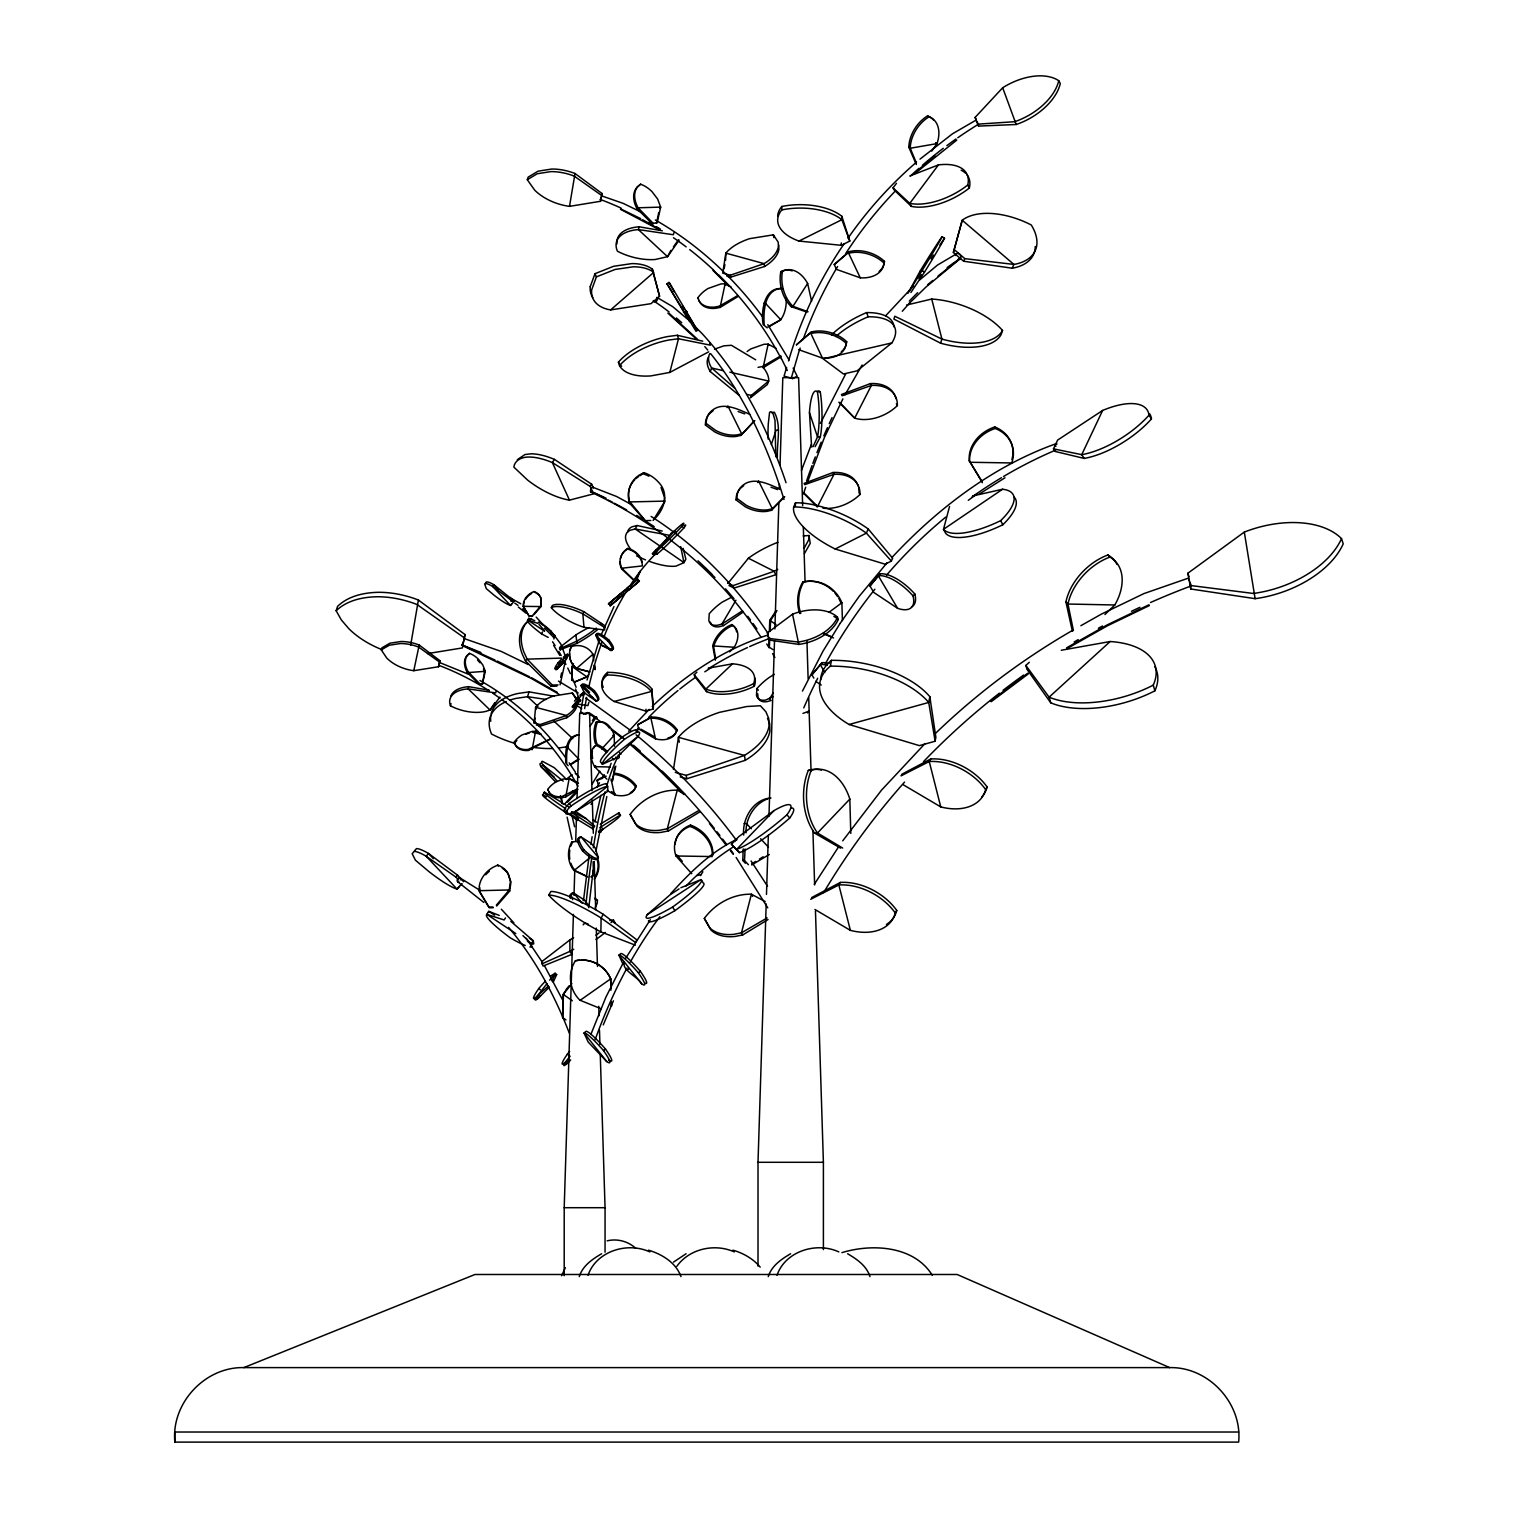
<?xml version="1.0" encoding="UTF-8"?>
<svg xmlns="http://www.w3.org/2000/svg" width="1518" height="1518" viewBox="0 0 1518 1518"><rect width="100%" height="100%" fill="white"/><g stroke="black" fill="none" stroke-linecap="round" stroke-linejoin="round"><path stroke-width="1.5" d="M591.527 876.911L594.031 874.88L594.031 861.769M635.359 945.183L600.881 931.881L601.109 917.992L603.291 914.329L636.915 939.908M597.352 629.856L593.936 632.551A26.641 4.896 -31.6 0 1 577.011 643.328L560.351 649.609M588.718 674.58A15.806 15.73 69.2 0 1 586.802 676.895L574.696 681.98L571.698 679.931L572.058 666.478L573.519 663.821M565.967 1019.925L562.628 1017.553L563.254 994.366L571.906 983.588M565.094 991.273L563.444 994.309L562.628 1017.553M564.203 1275.613L564.203 1207.702L573.406 914.405M573.994 895.487L574.81 869.472M575.701 841.086L576.442 817.443M577.03 798.506L579.705 713.365L589.572 713.365L591.982 790.669M493.217 907.726L489.232 907.821L479.574 891.825L479.707 887.423M758.013 1266.107L758.013 1162.295L766.192 903.912M766.476 894.425L768.355 835.166M768.962 816.21L774.503 640.786M774.882 628.926L778.848 503.293M779.303 489.062L779.436 484.337M780.043 465.362L782.814 377.659L798.601 377.659L802.661 505.665M578.168 734.807C565.208 736.42 565.189 753.497 565.891 763.137L568.187 765.698M745.433 863.268L742.795 860.44L743.213 848.923M743.706 835.109C741.979 818.79 753.345 799.056 770.954 797.994M782.643 288.856C764.199 285.82 760.708 311.892 763.174 324.548L767.197 327.85M769.133 638.034L768.81 646.877L772.947 649.628M769.36 631.412L769.759 620.369L776.153 610.578M771.903 412.403L774.351 412.27C781.656 425.742 776.761 442.269 777.387 456.709L775.774 456.671L775.015 420.372L773.155 413.883L770.821 411.701L769.569 412.346L768.336 423.351A31.176 6.565 -88.1 0 0 768.127 439.044M769.379 646.915L769.778 638.091M770.081 631.45L770.594 620.407L776.969 610.634M803.193 535.911L808.942 535.512L808.714 539.82L804.16 548.264M566.688 763.156C566.347 753.535 566.385 736.458 579.307 734.845M764.142 324.586C763.402 311.987 764.123 290.128 780.916 288.363M748.431 864.729L744.484 860.497L745.129 848.979M746.04 832.889C745.395 818.676 754.275 803.648 767.918 798.791M468.265 674.163L439.67 662.569L439.119 664.068M534.127 723.08L535.607 707.293A33.054 17.4 -10 0 1 553.766 695.965L572.343 692.986L576.555 698.773M534.564 722.321L535.019 718.052M583.5 900.421L589.269 854.634M589.022 905.734L593.159 870.156M583.424 696.193L580.502 712.739L583.728 713.726M600.54 201.287L602.039 193.526L575.018 173.507A40.891 24.914 18.1 0 0 551.812 169.029L538.055 171.173L528.15 177.151L527.296 179.731L534.697 190.167A40.872 24.895 18.1 0 0 569.516 206.353L600.54 201.287L601.109 199.522M410.657 645.283L418.399 600.027A70.492 42.94 18.1 0 0 378.399 592.305C363.827 592.627 348.457 595.929 337.603 606.308L336.142 610.748L341.341 619.932L348.874 628.737A70.492 42.94 18.1 0 0 382.156 649.723M418.399 600.027L464.982 634.543L462.402 647.92L427.526 653.594M464.185 639.704L464.982 634.543M569.516 206.334L575.018 173.507M601.583 196.524L602.039 193.526M673.461 769.474L678.432 737.312A72.883 37.931 -11.3 0 1 719.494 712.34L746.818 706.515L760.404 705.756L765.888 711.752L768.791 718.564L769.019 725.946A72.883 37.931 -11.3 0 1 744.408 755.414L686.174 775.375L675.282 772.377M653.366 707.445L653.101 709.077L645.757 711.05L614.183 701.487A38.975 20.265 9.3 0 1 607.257 674.998L607.674 672.379A38.975 20.265 9.3 0 1 651.753 688.849L653.404 707.255M590.881 844.501L592.134 836.741M595.91 851.294L606.821 796.552M645.757 711.05L646.042 709.248M651.753 688.849L653.101 709.077M724.162 268.724L724.883 264.474M725.604 260.223L725.832 253.126A42.276 21.992 -11.3 0 1 749.664 238.649L773.383 234.835L778.241 242.254L778.373 246.542A42.276 21.992 -11.3 0 1 764.104 263.639M774.351 674.334L769.873 677.028A30.853 13.377 -45.6 0 0 756.875 688.622L756.495 695.472A29.221 12.656 -45.6 0 0 765.679 700.045L773.269 696.591M482.401 684.049L485.305 671.298L482.8 664.96L478.36 659.173A18.501 12.258 46.6 0 0 469.574 653.366L466.88 655.776A19.26 12.77 46.6 0 0 467.373 672.645L479.024 684.144L482.401 684.049L484.47 672.113L483.502 668.945M611.356 780.764L612.399 780.802L614.771 767.102M584.639 708.564L586.612 697.407M830.384 666.136L831.466 660.33A85.938 44.174 10.6 0 1 929.832 696.667L935.866 737.255L935.126 741.239L919.358 745.623L849.112 724.503A85.938 44.174 10.6 0 1 830.384 666.136A85.938 44.174 10.6 0 1 928.731 702.454L935.126 741.239M929.832 696.667L928.731 702.454L849.112 724.503M615.796 766.154L612.399 780.802M414.452 850.934L416.463 848.6A44.42 7.799 40 0 1 428.512 853.458L457.563 875.203L463.654 881.711M485.76 583.291L485.95 582.286A25.825 4.535 40 0 1 493.919 584.753L514.298 601.128L510.465 605.435A25.749 4.516 40 0 1 494.128 595.246L486.329 588.68L484.64 583.918A25.825 4.535 40 0 1 492.591 586.384L512.268 601.052M413.788 670.69L419.196 645.017A31.973 19.772 16.4 0 0 400.942 641.507L389.955 643.196L381.872 647.863L381.265 649.875L386.748 658.034A31.973 19.772 16.4 0 0 413.788 670.69L438.55 666.744L438.968 665.358M438.55 666.744L439.916 660.672L419.196 645.017M560.673 677.313L561.603 672.929M656.478 223.412L658.755 212.52M594.885 821.883L600.881 795.299M560.047 684.846L566.081 657.977L560.825 644.011L551.11 631.241M590.236 286.636L594.999 273.695L613.651 266.276L631.83 263.601A50.758 28.064 -25.2 0 1 652.361 269.179L659.552 296.219L651.013 303.657L610.615 309.919A50.739 28.064 -25.2 0 1 591.659 289.843L596.403 276.883L615.056 269.464L633.234 266.807A50.758 28.064 -25.2 0 1 653.765 272.367L610.615 309.919M533.994 614.6L540.996 606.574L541.243 599.041A14.952 12.372 -23.7 0 0 534.355 592.134M496.652 906.018L509.687 891.085L510.94 882.3L508.34 874.254A25.692 21.252 -23.7 0 0 502.268 868.182M953.38 252.481L962.222 220.243A61.877 34.041 24.5 0 1 1031.234 224.949A61.877 34.041 24.5 0 1 1013.929 264.436L1012.221 268.212L963.626 261.229L960.344 258.439L953.38 252.481L962.222 220.243L1013.929 264.436L964.803 258.629L954.575 249.882M669.817 372.422L678.489 338.761L677.351 335.288L667.977 336.503A52.124 25.825 -19.5 0 0 618.414 362.176L619.534 365.629A50.872 25.218 -19.5 0 0 650.805 375.914L669.817 372.422L708.716 351.834M685.111 794.369L677.237 790.176L667.313 828.771L668.508 830.915L699.76 811.921M949.528 506.481L943.494 529.327L945.714 533.387A61.877 21.556 -28.5 0 0 1002.848 524.735A61.877 21.556 -28.5 0 0 1014.366 497.297M587.011 680.007L599.136 640.52M500.01 697.104L490.067 710.063L485.418 711.506A32.125 17.078 14.8 0 1 450.448 705.813L451.036 703.612M489.232 690.216L468.72 686.686L468.132 688.868A32.789 17.438 14.8 0 0 450.485 705.794M496.082 691.392L495.665 692.91L468.132 688.868L490.067 710.063L494.83 702.625M653.138 520.446L664.903 501.111L629.989 501.927L645.966 521.509L629.609 503.217L628.813 496.917A30.626 25.844 16.3 0 1 639.154 475.153L643.917 472.648A29.354 24.781 16.3 0 1 658.167 481.851C669.533 493.027 664.675 509.46 654.03 519.441M640.368 475.608L643.917 472.648M786.609 367.432L784.066 376.122L791.257 378.229L798.734 352.328A417.962 417.962 0 0 1 800.138 348.058M788.525 360.923C800.707 319.33 819.568 279.654 844.027 243.905M662.322 230.812L639.173 226.789L638.357 229.579A41.935 21.935 16.1 0 0 617.446 251.229A40.986 21.442 16.1 0 0 655.15 259.502L667.541 256.694L679.134 240.11M554.355 696.269L529.023 691.866L527.6 696.686L538.017 706.363M673.916 232.823L673.347 234.74L638.357 229.579L667.541 256.694L670.88 250.394M588.908 702.284L587.921 705.604L576.328 703.878M439.916 660.672L439.518 662.057L418.588 647.048A31.973 19.772 16.4 0 0 400.354 643.537L389.348 645.207L381.265 649.875M438.702 664.827L439.67 662.569M834.236 264.549L849.245 251.646A28.918 19.544 19 0 1 884.463 261.362L883.912 262.975A28.918 19.544 19 0 1 860.27 277.832L836.532 269.407L834.236 264.549L849.245 251.646M771.334 444.508L776.096 430.144L778.43 430.201M940.553 343.182A61.877 30.493 18.8 0 0 1001.14 334.529L1002.525 330.45A61.877 30.493 18.8 0 1 941.938 339.102L894.823 316.256L893.874 319.065L940.553 343.182L941.938 339.102L931.729 299.046L906.55 305.042M811.447 331.949L796.438 344.833L811.447 331.949A28.918 19.544 19 0 1 846.664 341.645L846.114 343.258A28.918 19.544 19 0 1 822.471 358.115L798.734 349.69M801.466 470.428L811.428 444.3M803.42 493.824L805.716 487.202M807.253 482.781L824.388 437.563L842.888 398.873M512.515 600.426C512.61 596.062 508.511 603.025 512.344 600.711M590.863 1034.46L605.815 997.326L623.632 962.033M582.779 695.32L583.918 692.246L584.847 693.043L583.5 695.946M552.135 981.197L555.095 973.247L556.67 974.594L553.235 982.127M607.447 773.193L611.166 763.288M739.057 395.268L710.272 371.549L711.638 368.001A52.485 22.941 21.4 0 1 709.836 353.542M729.892 372.176L768.696 381.056L751.296 395.42L750.347 397.849L767.311 384.585L768.696 381.056A52.485 22.941 21.4 0 0 763.042 367.185M632.873 579.496L621.545 568.833A18.216 16.281 21.8 0 1 627.484 549.061L627.731 548.453A18.216 16.281 21.8 0 1 642.209 562.058M620.217 561.85A18.216 16.281 21.8 0 0 621.773 568.225L642.418 565.91A18.216 16.281 21.8 0 0 627.484 549.061M635.909 579.06L640.311 570.958M600.255 199.807L601.811 195.955L623.082 203.336L641.45 212.254M637.01 578.927L639.704 572.419M603.253 1024.916L613.405 1000.798M691.753 873.723L676.003 855.981A31.404 25.825 22.9 0 1 689.988 826.399L690.538 825.071A31.404 25.825 22.9 0 1 712.815 855.26M696.914 875.544L700.899 874.691M601.451 634.201L613.955 606.574M793.686 506.974L795.546 502.8A61.877 23.871 24 0 1 868.22 528.966L892.641 558.188L891.351 561.072L885.184 564.203L835.204 549.004A61.877 23.871 24 0 1 793.686 506.974A61.877 23.871 24 0 1 866.361 533.141L891.351 561.072M868.22 528.966L866.361 533.141L835.204 549.004M963.626 261.229L964.803 258.629M820.403 423.351L845.716 373.902M813.041 446.709L817.519 436.975A35.882 7.552 88.4 0 0 817.424 391.834L820.232 391.758A35.882 7.552 88.4 0 1 820.327 436.899L815.128 446.653M802.453 691.107L822.927 651.279L840.156 623.348M488.322 912.375L488.815 911.331L499.251 915.411M551.319 607.674L552.343 605.53A31.404 9.981 25.2 0 1 583.861 611.697L605.056 625.833L604.581 629.989L583.975 627.313A31.404 9.981 25.2 0 1 551.319 607.674A31.404 9.981 25.2 0 1 582.855 613.841L604.354 627.313M583.861 611.697L582.855 613.841L583.975 627.313M1053.473 448.854L1057.629 440.087L1102.637 410.448A61.877 26.034 -33.1 0 1 1148.993 415.173L1151.441 418.93A61.877 26.034 -33.1 0 1 1084.175 458.417L1055.162 451.453L1053.473 448.854L1081.727 454.66A61.877 26.034 -33.1 0 0 1148.993 415.173M1102.637 410.448L1081.727 454.66L1084.175 458.417M561.565 1275.746L565.398 1267.682M579.25 1276.619C582.703 1265.765 592.286 1259.219 601.602 1253.754M587.997 1275.31C596.346 1251.022 627.522 1241.572 649.837 1251.914M768.241 1276.619C771.694 1265.765 781.277 1259.219 790.612 1253.754M776.988 1275.31C785.337 1251.022 816.532 1241.572 838.828 1251.914M637.655 724.769L651.545 717.122A22.618 15.597 28.2 0 1 677.199 729.816L676.592 730.974A22.618 15.597 28.2 0 1 655.529 738.868L638.566 728.849L637.655 724.769L651.545 717.122M845.052 394.737L862.091 365.022M740.86 435.4L754.636 420.657L740.86 435.4L736.097 436.463A29.221 20.417 28.1 0 1 714.712 431.89L705.434 425.04L706.25 423.484A30.853 21.556 28.1 0 1 710.5 411.89C721.714 400.562 737.805 409.177 749.721 414.319M727.103 407.621L727.938 406.065L741.676 433.863L736.913 434.926A29.221 20.417 28.1 0 1 715.528 430.334L706.25 423.484M784.73 496.633L771.524 510.314L766.78 511.376A29.221 20.417 28.1 0 1 745.376 506.803L736.116 499.953L736.932 498.397A30.853 21.556 28.1 0 1 741.182 486.804C752.397 475.476 768.469 484.09 780.404 489.232M757.786 482.534L758.602 480.978L772.339 508.777L771.524 510.314M598.016 784.047L597.124 779.967L604.809 776.059M607.029 790.404L614.562 794.863A22.618 15.597 28.2 0 0 635.625 786.988L636.251 785.831A22.618 15.597 28.2 0 0 614.581 773.193M662.209 531.015L637.067 525.513L635.207 528.985L630.406 530.199A52.124 18.652 28.7 0 0 631.45 550.161M671.336 533.008L670.045 535.399L635.207 528.985L683.992 562.628L685.851 559.174L683.157 548.34M625.833 958.029L650.33 919.718M910.895 292.481L924.538 272.045A35.882 1.138 -58.4 0 0 944.519 238.231L942.071 236.732A35.882 1.138 -58.4 0 0 920.06 271.229L907.973 293.297M814.938 909.472L850.384 930.363A49.847 33.7 30 0 0 895.278 913.001L896.759 910.439A49.847 33.7 30 0 0 840.327 882.432L838.847 884.975L810.688 899.301M930.705 758.962L929.244 761.524L901.066 775.85L902.09 774.104L930.705 758.962A49.847 33.7 30 0 1 987.136 786.988A49.847 33.7 30 0 1 981.994 796.684M903.362 784.844L940.762 806.912A49.847 33.7 30 0 0 985.656 789.55L987.136 786.988M735.926 600.255L721.923 624.069L718.033 625.131A29.221 12.656 -45.6 0 1 708.849 620.558L709.248 613.708A30.853 13.377 -45.6 0 1 722.245 602.115L730.993 597.523M773.06 693.043L769.569 698.982L771.068 700.538L767.178 701.601A29.221 12.656 -45.6 0 1 757.994 697.028L757.748 693.897M600.881 931.881A54.136 10.152 30.9 0 1 548.719 895.108L550.901 891.464A54.136 10.152 30.9 0 1 603.291 914.329M636.763 940.173L635.416 942.431L601.109 917.992A54.136 10.152 30.9 0 0 548.719 895.108M592.153 784.066L599.857 771.22M814.312 884.311L838.695 846.664M918.902 278.667L921.312 274.701M700.519 875.601L702.853 871.806M571.963 816.153L577.371 820.479M909.149 291.399L922.09 270.546A35.882 1.138 -58.4 0 0 942.071 236.732M571.375 812.377L594.126 827.101L592.969 828.904L564.013 811.314A38.975 2.429 32.4 0 1 542.856 794.844L544.526 792.206A38.975 2.429 32.4 0 1 569.022 807.14M807.633 283.449L792.984 306.313L791.314 306.712A28.918 19.544 76.9 0 1 780.821 271.703L782.491 271.324A28.918 19.544 76.9 0 1 807.633 283.449L811.618 301.323M592.494 490.807A2.562 1.082 -65.6 0 1 590.54 491.585A2.562 1.082 -65.6 0 1 591.546 488.113A2.562 1.082 -65.6 0 1 593.329 487.942L591.64 484.223L554.431 459.385L552.362 462.592L569.459 500.143L593.595 493.881M591.735 489.821L590.217 486.443L591.64 484.223M566.214 812.737L567.201 811.238M534.716 620.596L528.89 618.319L527.733 620.065A26.413 3.453 34.3 0 0 541.376 633.708L542.533 631.943M553.785 638.926A25.939 3.378 34.3 0 0 553.501 637.143L554.696 635.397L543.691 625.492L538.586 622.114L537.77 623.329L527.733 620.065L544.317 631.052M505.513 917.878L504.128 919.965L486.804 914.348L486.329 915.411A45.616 5.958 34.3 0 0 510.333 937.877A44.515 5.806 34.3 0 0 525.247 945.505M561.641 658.907A15.654 1.803 -50.6 0 0 557.884 663.062L556.613 664.96A14.838 1.708 -50.6 0 0 555.455 668.869L564.07 662.171L556.366 669.666A14.838 1.708 -50.6 0 1 556.575 667.332M545.266 981.292A27.001 3.112 -50.6 0 0 538.795 988.484L536.613 991.747A25.597 2.96 -50.6 0 0 534.602 998.502L548.377 986.017M569.63 1051.5A27.001 3.112 -50.6 0 0 567.409 1054.042L565.227 1057.306A25.597 2.96 -50.6 0 0 563.197 1064.042L569.307 1058.786M594.221 879.207L596.194 876.322A19.639 16.622 86.4 0 0 598.604 861.996L597.712 858.391M842.737 840.82L881.484 790.195L924.993 743.592M847.936 238.269C867.442 210.148 890.611 184.475 916.511 162.122M931.767 151.117L937.023 143.603A28.918 19.544 -55.6 0 0 928.959 116.867L927.555 115.899A28.918 19.544 -55.6 0 0 908.846 147.284L916.322 164.513M589.914 726.287L596.574 716.762M840.346 623.063L859.131 596.403L887.176 562.685M804.426 553.577L810.232 543.349L808.942 535.512M673.404 246.903L678.432 239.92M592.362 720.557L594.961 716.951M618.433 814.16L618.889 812.813L603.86 821.959A33.054 2.334 -32.9 0 0 600.293 824.274M966.852 174.589A49.847 25.616 -27.2 0 1 969.338 188.023A49.847 25.616 -27.2 0 1 911.369 206.391L894.14 189.959L893.058 187.871L896.474 183.298M969.338 188.023L967.763 184.987A49.847 25.616 -27.2 0 0 938.409 164.912L909.794 203.355L911.369 206.391M562.742 662.076L557.239 669.115L556.309 668.337L567.334 654.239L568.244 655.017L566.252 659.381L567.334 654.239L563.311 657.199M565.493 658.546L568.244 655.017L565.702 656.611M579.326 700.083L572.95 707.673M546.954 983.664L536.101 997.573L537.676 998.92L549.459 986.947M549.668 980.192L555.095 973.247L550.692 975.998M540.389 995.447L536.177 999.85A25.597 2.96 -50.6 0 1 535.493 997.952M570.123 1056.167L564.696 1063.112L566.271 1064.46L570.692 1059.981M568.984 1060.987L564.791 1065.389A25.597 2.96 -50.6 0 1 564.089 1063.492M914.823 593.993L913.001 595.834A35.882 15.578 44.9 0 1 897.631 608.339L873.799 592.456L869.966 585.986L880.061 573.823A35.882 15.578 44.9 0 1 914.823 593.993A35.882 15.578 44.9 0 1 911.464 606.934M813.819 678.11L811.902 674.865L821.997 662.702A35.882 15.578 44.9 0 1 829.132 663.537M509.858 598.49L510.769 597.371M511.775 603.803L510.465 605.435L492.591 586.384L493.919 584.753L498.378 589.515M458.759 880.079L455.988 877.138L457.563 875.203M459.309 886.322L457.032 889.112A44.401 7.799 40 0 1 428.873 871.541L415.439 860.213L412.175 853.723L414.186 851.389A44.42 7.799 40 0 1 426.235 856.266L455.988 877.138M880.061 573.823L869.966 585.986M821.997 662.702L811.902 674.865M698.925 810.441L667.313 828.771L659.818 830.232A40.569 27.552 -30.7 0 1 635.625 823.876L630.141 814.369C640.957 799.682 658.774 789.702 677.237 790.176M767.159 917.916L741.486 932.811L733.991 934.291A40.569 27.552 -30.7 0 1 709.798 927.934L704.314 918.409C715.13 903.722 732.947 893.741 751.391 894.216L765.205 901.578M728.014 583.291L748.393 558.226A52.485 20.303 -24.8 0 1 777.956 542.268M565.929 989.755L569.231 985.751M496.329 905.202L509.232 889.965L510.484 881.161L507.885 873.116A25.692 21.252 -23.7 0 0 497.752 865.07L493.103 867.271A26.793 22.163 -23.7 0 0 479.252 886.303L479.574 891.825M885.677 315.744L913.57 285.915M902.299 311.247L909.661 302.917M652.417 553.672L674.58 530.731A31.404 1.765 -45.6 0 1 681.98 526.291L683.783 528.055A31.404 1.765 -45.6 0 1 657.332 553.88L653.651 554.886L652.417 553.672L655.529 552.116A31.404 1.765 -45.6 0 0 681.98 526.291M676.819 1266.316C689.419 1248.631 714.826 1243.128 734.295 1251.914M653.651 554.886L654.865 553.539M628.661 731.278L649.135 709.38M601.716 748.981L614.183 735.319A22.618 14.63 87.9 0 0 597.39 722.245L596.024 722.302A22.618 14.63 87.9 0 0 595.379 743.516M891.825 557.618C937.422 508.701 992.525 466.462 1055.921 443.749M565.227 803.326L576.461 791.144L577.314 791.96L567.466 802.187M462.098 883.647L457.032 889.112L426.235 856.266L428.512 853.458L433.37 858.657M975.087 117.436L1002.677 87.759A49.847 29.905 -29.1 0 1 1058.748 80.72L1060.304 83.509A49.847 29.905 -29.1 0 1 1016.206 124.495L978.541 126.089L975.087 117.436L976.169 119.372M670.747 893.666C689.665 872.926 709.988 852.452 735.509 840.023M611.071 922.583L613.462 920.079L615.264 923.172M598.775 642.095L595.682 634.998L596.669 633.974A18.216 4.042 44.4 0 1 608.946 640.103A18.216 4.042 44.4 0 1 611.716 649.457L610.729 650.482C608.376 647.806 598.206 645.586 599.458 641.412M849.833 799.094L817.5 832.984L814.559 833.097A49.847 33.7 87.9 0 1 808.316 770.404L811.257 770.29A49.847 33.7 87.9 0 1 849.833 799.094L850.782 833.382M638.11 736.401L602.456 764.256L616.061 758.089L638.11 736.401A38.975 5.332 -39.9 0 0 624.372 739.361A38.975 5.332 -39.9 0 0 602.456 764.256L600.483 761.884A38.975 5.332 -39.9 0 1 622.38 736.989A38.975 5.332 -39.9 0 1 637.408 731.676M731.467 844.236L738.849 836.589L773.971 810.65A54.136 9.07 -39.5 0 1 786.95 814.768L789.664 818.069A54.136 9.07 -39.5 0 1 739.418 852.623L731.467 844.236L739.418 852.623M773.971 810.65L736.704 849.321A54.136 9.07 -39.5 0 0 786.95 814.768M637.105 187.264A24.63 16.831 45.2 0 0 637.105 208.82L652 223.544L657.161 222.71L660.672 207.112L657.617 199.01L651.981 191.61A23.643 16.148 45.2 0 0 640.634 184.19L637.086 187.264M637.105 208.82L638.091 207.795A24.63 16.831 45.2 0 1 638.11 186.221L640.634 184.19M659.666 208.156L660.672 207.112L638.091 207.795L652.702 222.842M529.801 620.236L531.528 618.452L527.163 621.944A42.523 29.051 45.2 0 0 523.919 652.152L527.163 659.135L552.324 685.073L558.112 684.903M556.916 686.136L551.129 686.307L525.437 660.918L527.163 659.135L561.508 658.11M551.129 686.307L552.324 685.073M517.315 459.65L525 454.527L530.958 453.825A50.758 21.84 33.4 0 1 554.431 459.385M601.754 645.169L611.716 649.457M607.959 641.108A18.216 4.042 44.4 0 0 595.682 634.998L610.729 650.482A18.216 4.042 44.4 0 0 607.959 641.108L608.946 640.103M597.124 700.045A18.216 4.042 44.4 0 0 594.335 690.69A18.216 4.042 44.4 0 0 582.058 684.561L581.071 685.586L584.164 692.682L596.119 701.069A18.216 4.042 44.4 0 0 593.348 691.696A18.216 4.042 44.4 0 0 581.071 685.586L596.119 701.069M593.348 691.696L594.335 690.69M783.686 497.221L772.339 508.777L767.596 509.839A29.221 20.417 28.1 0 1 746.192 505.247L736.932 498.397M467.373 672.645L485.305 671.298L484.47 672.113M479.024 684.144L482.971 683.479M909.073 303.562L925.904 287.111L960.211 258.667M652.209 706.401C685.13 675.036 724.2 648.983 767.729 635.112L768.867 637.75M935.145 733.706C976.491 693.802 1022.866 659.021 1072.638 630.331M729.551 651.829L734.276 647.256A22.618 14.819 -46 0 0 732.796 625.53L731.809 624.581A22.618 14.819 -46 0 0 712.701 645.89L715.357 660.216M1104.952 614.524L1114.8 604.98A49.847 33.7 -44.6 0 0 1109.981 557.068L1107.912 554.981A49.847 33.7 -44.6 0 0 1065.921 601.944L1072.391 631.298M754.826 677.958A38.975 20.379 -15 0 1 754.275 686.193A38.975 20.379 -15 0 1 706.553 691.639L694.713 676.459L694.238 674.694L696.876 672.189M754.275 686.193L753.592 683.631A38.975 20.379 -15 0 0 732.492 663.84L705.87 689.077L706.553 691.639M579.914 695.206L583.918 692.246L572.039 706.895M606.877 779.151L594.601 766.666A22.618 14.269 47.5 0 1 596.138 745.376L597.181 744.427A22.618 14.269 47.5 0 1 607.561 751.676M595.644 765.717L594.601 766.666L610.293 767.007M1154.743 666.592A85.938 44.174 -16.2 0 1 1154.894 690.804A85.938 44.174 -16.2 0 1 1050.741 702.815L1027.003 669.343L1025.864 665.434L1029.318 662.284M1154.894 690.804L1153.244 685.13A85.938 44.174 -16.2 0 0 1110.17 641.526L1049.09 697.16L1050.741 702.815M629.704 586.233L637.807 579.041L626.801 588.434M589.629 671.791L576.574 668.432A18.216 17.874 -30.7 0 1 571.299 646.364L571.451 646.611A18.216 17.874 -30.7 0 1 592.95 654.258L576.574 668.432L589.743 671.981M582.495 850.82L583.823 849.663A22.618 5.427 48.9 0 1 581.09 836.949L579.781 838.107A22.618 5.427 48.9 0 0 582.495 850.82A22.618 5.427 48.9 0 0 597.048 858.695L598.377 857.537L595.094 847.898L591.678 843.818L581.09 836.949L598.377 857.537A22.618 5.427 48.9 0 1 583.823 849.663M583.197 900.61L584.107 899.813L587.523 903.893L588.832 907.745M648.528 920.515A54.136 6.641 -33.9 0 0 674.941 910.648A54.136 6.641 -33.9 0 0 703.384 883.172L700.993 879.605A54.136 6.641 -33.9 0 1 672.531 907.081A54.136 6.641 -33.9 0 1 647.256 914.652L670.216 894.671L679.077 888.884M645.321 983.247A31.404 3.757 50 0 0 640.33 971.254A31.404 3.757 50 0 0 620.824 953.589L618.908 955.201A31.404 3.757 50 0 1 638.414 972.848A31.404 3.757 50 0 1 641.621 983.797C638.68 977.402 621.849 970.135 624.315 963.133M919.984 159.143L952.374 133.869L975.884 120.207L976.871 121.725M914.348 173.299L934.86 155.823M914.69 173.678L956.738 140.13M628.414 590.35L639.439 580.958L629.363 589.022M620.957 593.804L622.076 595.113L610.521 605.473L608.908 603.557L637.446 579.345L639.078 581.261L609.97 605.948L624.24 593.899L622.627 591.982L608.339 604.031L625.207 590.198M469.574 653.366L467.696 654.96A19.26 12.77 46.6 0 0 468.189 671.829L479.593 683.593M627.503 969.888L628.813 968.788M638.414 972.848L640.33 971.254M603.557 1050.627L605.473 1049.033A31.404 3.757 50 0 0 585.967 1031.367L584.051 1032.98L588.149 1042.012L606.764 1061.575A31.404 3.757 50 0 0 603.557 1050.627A31.404 3.757 50 0 0 584.051 1032.98L606.764 1061.575M919.794 279.843L937.479 265.081L956.549 253.81M927.593 284.777L932.811 280.432M938.029 276.067L959.661 258.952A3.017 2.277 55 0 0 959.699 254.246A3.074 2.315 55 0 0 955.752 255.498M582.286 694.637L583.462 693.65M587.675 876.968L574.089 870.535L589.61 857.955M590.863 876.873L594.031 874.88M713.043 410.752L709.684 413.446A30.853 21.556 28.1 0 0 705.434 425.04M891.863 342.916L857.082 370.847L843.458 373.997L823.117 358.798L891.863 342.916A61.877 26.356 -21.3 0 0 868.201 316.769L866.569 312.594A61.877 26.356 -21.3 0 0 831.522 334.966M743.706 485.665L740.367 488.36A30.853 21.556 28.1 0 0 736.116 499.953M528.34 621.412L525.418 623.727A42.523 29.051 45.2 0 0 522.192 653.954L525.437 660.918M596.308 628.072L592.893 630.767A26.641 4.896 -31.6 0 1 575.967 641.526L559.63 648.831L560.351 650.065M605.359 932.394L600.957 935.885A45.919 8.444 -31.6 0 1 595.967 939.49M569.307 803.458L571.015 806.02A38.975 5.579 -33.7 0 0 575.588 811.485L607.636 786.248L605.929 783.668A38.975 5.579 -33.7 0 0 569.307 803.458A38.975 5.579 -33.7 0 0 566.688 811.409M527.296 179.731L537.201 173.754L550.958 171.61A40.891 24.914 18.1 0 1 574.165 176.088L601.451 195.31M336.142 610.748C346.996 600.388 362.366 597.086 376.938 596.745A70.492 42.94 18.1 0 1 416.938 604.487L463.977 637.598M559.63 648.831L559.611 647.503L575.891 634.922A26.641 4.896 -31.6 0 1 588.927 627.579M569.838 939.946L569.952 951.35L571.755 954.442L543.046 966.055L541.774 961.672L569.838 939.946A45.919 8.444 -31.6 0 1 573.614 937.593M990.59 701.031L1027.762 673.195M991.14 701.733L1028.274 673.916M829.17 612.209L841.902 602.722A35.882 33.643 85.5 0 0 803.762 581.982L802.775 582.058A35.882 33.643 85.5 0 0 799.758 613.538M769.019 640.008L767.444 632.873L792.548 614.202A38.975 23.738 -16.5 0 1 837.462 617.162L838.164 619.534A38.975 23.738 -16.5 0 1 798.81 644.41L769.019 640.008L768.525 638.376L798.089 642.038A38.975 23.738 -16.5 0 0 837.462 617.162M968.294 500.314L977.194 493.767M1187.854 573.235L1244.305 532.078A85.938 51.574 -18.1 0 1 1341.514 538.605L1343.221 543.842A85.938 51.574 -18.1 0 1 1255.12 598.68L1190.833 589.003L1187.854 573.235L1189.03 576.84M723.441 625.625L743.346 611.944L742.302 610.881L721.923 624.069L723.441 625.625L719.532 626.687A29.221 12.656 -45.6 0 1 710.367 622.114M673.48 1262.122L686.079 1253.754M1000.628 520.655A61.877 21.556 -28.5 0 0 1002.544 489.251L943.494 529.327A61.877 21.556 -28.5 0 0 1000.628 520.655L1002.848 524.735M704.807 671.81L712.644 666.687M647.256 914.652L700.993 879.605L680.861 887.726M802.984 713.403L809.037 711.107L807.367 712.929M570.142 764.427L578.016 759.361M979.072 494.185L1004.992 477.753M666.99 283.714L669.021 282.424L670.69 284.948L697.426 330.393L696.022 331.285L666.99 283.714L689.57 321.645M554.298 975.676L556.67 974.594M570.673 764.674L579.155 759.398L566.48 746.439M598.661 831.845L602.665 829.359A33.054 2.334 -32.9 0 0 618.054 818.031L620.558 815.375L618.889 812.813M768.108 326.674L780.783 319.767L782.946 316.086A25.123 16.964 -87.4 0 0 786.115 297.756M751.846 863.761L755.622 861.427M759.398 859.093L763.174 856.778M731.012 286.921L725.13 283.79L720.974 283.923L708.033 288.496A24.857 16.869 -30.7 0 0 697.825 297.832L699.722 302.063A23.567 15.996 -30.7 0 0 715.737 308.287L720.082 307.433L738.203 296.408L737.729 295.555L719.38 306.181L715.035 307.034A23.567 15.996 -30.7 0 1 699.02 300.83M541.129 734.124L535.569 731.259L532.249 731.372L522.04 734.94A19.449 13.472 -28.9 0 0 514.166 742.245L515.703 745.566A18.425 12.77 -28.9 0 0 528.662 750.423C548.207 739.968 565.265 731.904 528.15 749.437A18.425 12.77 -28.9 0 1 515.19 744.579M578.472 783.231L569.174 778.468L562.4 779.227L555.664 782.131A19.449 13.472 -28.9 0 0 547.77 789.436L549.307 792.757A18.425 12.77 -28.9 0 0 562.267 797.614L565.721 796.95L577.865 789.55M704.314 918.409L710.993 930.079A40.569 27.552 -30.7 0 0 735.186 936.435L742.681 934.955L768.07 919.529M580.502 712.606L582.02 712.416M769.133 326.693L780.783 319.767L765.338 303.221L763.933 303.183M751.714 864.975L769.265 854.501M620.255 815.052L605.246 824.198A33.054 2.334 -32.9 0 0 599.895 827.671M575.588 811.485L607.94 791.295L607.636 786.248A38.975 5.579 -33.7 0 0 571.015 806.02M577.485 788.848L561.774 796.627A18.425 12.77 -28.9 0 1 548.814 791.789M1080.873 625.701L1101.442 614.088L1144.003 593.557L1188.29 578.168L1189.467 581.071M1066.661 647.788L1107.115 624.961L1148.974 604.771M1067.116 648.547L1107.533 625.739L1149.335 605.587M591.337 804.16L592.362 803.572L591.185 804.16M714.466 349.159L723.896 345.838L731.41 345.288L755.698 359.823M792.358 378.817L797.197 376.236L793.136 368.096M811.694 897.555L840.327 882.432M781.827 206.486L781.846 209.901A49.847 25.616 -0.4 0 0 798.961 241.058L841.864 219.693L841.845 216.277A49.847 25.616 -0.4 0 0 781.827 206.486A49.847 25.616 -0.4 0 0 777.671 216.239M798.961 241.058L841.295 245.309L849.795 241.077L841.845 216.277M596.688 780.764L606.175 776.134M598.396 831.409L602.665 829.359M541.812 963.93L569.952 951.35A45.919 8.444 -31.6 0 0 573.747 949.281M574.696 681.98L586.916 676.857L572.058 666.478L571.698 679.931M243.848 1367.604L474.963 1274.494L957.156 1274.494L1169.657 1367.604C1208.613 1366.693 1242.521 1403.334 1238.65 1442.1L174.855 1442.1C170.965 1403.353 204.911 1366.693 243.848 1367.604L1169.657 1367.604M909.756 175.993L938.409 164.912M895.962 398.741A35.882 24.8 -28 0 0 870.402 383.599L841.484 394.49L842.148 395.762L871.37 385.439A35.882 24.8 -28 0 1 897.366 405.61A35.882 24.8 -28 0 1 854.672 418.133L838.847 402.232M858.144 486.045A35.882 24.8 -28 0 0 833.021 472.496L804.104 483.388L804.768 484.64L833.989 474.318A35.882 24.8 -28 0 1 859.985 494.507A35.882 24.8 -28 0 1 823.003 508.207M525.854 734.219L529.308 733.004M727.919 583.045L733.023 585.625L774.161 571.261A52.485 20.303 -24.8 0 0 777.728 569.383M534.108 722.929L540.199 724.56L566.404 715.509A33.054 17.4 -10 0 0 576.859 702.132M764.104 263.639L725.832 253.126L722.739 273.126L730.329 275.213L764.104 263.639L764.598 266.485L730.67 277.168L726.875 276.124M920.06 271.229L922.09 270.546L924.538 272.045M728.963 585.493L734.067 588.073L775.679 574.81L774.161 571.261L748.393 558.226M536.366 724.997L540.427 726.097L566.726 717.729A33.054 17.4 -10 0 0 577.201 704.352M680.235 776.969L686.762 778.753L745.262 760.328A72.883 37.931 -11.3 0 0 769.892 730.841L769.664 723.46L767.482 718.356M585.606 714.238L587.656 712.758L583.842 714.086M614.183 701.487L651.317 691.487A38.975 20.265 9.3 0 0 607.257 674.998M637.067 525.513L632.285 526.727A52.124 18.652 28.7 0 0 627.522 532.306M841.902 1252.654C872.224 1243.356 914.064 1245.747 932.318 1275.31M563.254 994.366L572.324 1000.779M972.696 495.969L1002.544 489.251M758.051 367.375L762.397 366.521L780.745 355.895L781.22 356.749L763.099 367.773L768.146 344.131L776.002 348.324M668.508 830.915L661.013 832.376A40.569 27.552 -30.7 0 1 636.82 826.039L630.141 814.369M607.181 1240.851C617.219 1238.384 628.205 1241.288 635.757 1248.327M1061.253 650.254L1110.17 641.526M708.318 668.129L732.492 663.84M529.023 691.866L517.543 693.555A72.409 37.874 16.1 0 0 491.149 713.821M558.89 747.957L568.074 746.609M609.838 920.534L613.462 920.079M977.459 124.172L1014.65 121.706A49.847 29.905 -29.1 0 0 1058.748 80.72M563.387 803.952L561.907 803.42L560.446 795.584M652 223.544L653.195 223.507M540.996 606.574L523.274 606.346L528.966 615.834L532.42 615.739L540.731 605.929L540.977 598.396A14.952 12.372 -23.7 0 0 534.089 591.489A15.503 12.827 -23.7 0 0 523.274 606.346L529.137 616.27L532.609 616.194M612.798 735.357L614.183 735.319L614.467 746.249M532.742 732.34L539.725 734.048M572.267 791.276L576.461 791.144M820.327 436.899L817.519 436.975L809.455 412.573A35.882 7.552 88.4 0 1 817.424 391.834M646.213 520.617L650.824 520.503M509.687 891.085L509.232 889.965L479.119 890.686L488.929 907.043L492.895 906.948M758.013 1162.295L823.401 1162.295L823.401 1249.599M564.203 1207.702L605.056 1207.702L605.056 1252.198M1238.65 1432.024L174.855 1432.024L174.855 1442.1M676.003 855.981L712.265 856.569M1114.8 604.98L1067.97 604.031L1065.921 601.944M734.276 647.256L712.701 645.89M744.105 823.61L746.552 823.686L751.239 828.714M742.795 860.44L744.484 860.497M574.089 870.535A22.618 19.127 -87.1 0 1 571.679 842.092L572.647 842.129A22.618 19.127 -87.1 0 0 570.882 846.076M769.759 620.369L776.002 624.524M1189.657 585.398L1253.413 593.462A85.938 51.574 -18.1 0 0 1341.514 538.605M656.364 551.812C651.601 549.288 657.123 556.802 656.611 552.135M546.176 699.437L527.6 696.686L516.12 698.375A72.409 37.874 16.1 0 0 509.972 700.102M723.042 370.62L711.638 368.001L734.674 388.172M746.78 394.376L751.296 395.42M677.351 335.288L702.72 341.189M601.185 1008.806L579.952 1000.229A31.404 31.271 -72.7 0 1 575.417 960.723L575.645 960.799A31.404 31.271 -72.7 0 1 579.686 960.192M611.052 988.047L610.634 978.882A31.404 31.271 -72.7 0 0 575.417 960.723M580.161 1000.305L610.634 978.882L610.919 990.267M791.314 306.712L806.855 312.063M738.127 411.53L744.731 413.883M771.011 487.221L777.614 489.574M732.947 1250.149C743.308 1253.166 753.27 1258.764 760.195 1267.15M648.471 1250.149C662.038 1254.247 675.984 1262.634 680.994 1276.619M808.069 311.778L792.984 306.313A28.918 19.544 76.9 0 1 782.491 271.324M593.026 487.335L616.688 496.538L631.052 504.356M822.965 633.48L833.515 637.958M823.8 633.423L832.149 637.01M462.079 644.922L495.001 660.064M586.46 876.095L575.056 870.573A22.618 19.127 -87.1 0 1 570.901 863.344M620.634 208.877L640.71 218.63M620.464 209.275L659.875 230.053M528.188 664.523L501.263 651.45L464.584 638.717L461.908 645.359L531.319 678.47L558.833 694.162M497.05 660.994L529.63 676.819M571.831 811.694L586.214 818.695L594.771 826.115M572.229 815.318L564.013 811.314L565.683 808.696A38.975 2.429 32.4 0 1 544.526 792.206M683.442 312.177L685.111 313.012L687.161 311.721L685.472 310.886L697.426 330.393M575.17 782.149L569.174 778.468L565.721 796.95M591.735 491.699L604.145 498.018M608.282 500.124L612.418 502.23M590.768 491.946C659.135 523.843 719.684 573.102 760.727 636.801M589.686 696.06L593.405 698.052M614.486 503.293L626.573 509.877M572.457 815.432L578.472 818.79M512.363 599.06L520.788 603.784M640.9 729.133L654.239 736.628M611.375 791.561L615.169 793.705L614.562 794.863L610.995 778.848M460.333 878.125L479.897 890.326M655.34 219.996C697.578 244.094 734.067 277.794 762.7 317.034M642.645 219.73L660.102 229.673M558.472 681.089L578.168 693.024M531.661 677.806L557.239 692.379M479.954 680.5C513.634 699.4 542.704 726.097 565.398 757.254M814.559 833.097L840.592 848.145M842.68 848.069L817.5 832.984A49.847 33.7 87.9 0 1 811.257 770.29M590.217 486.443L552.362 462.592A50.758 21.84 33.4 0 0 528.89 457.032C522.439 456.918 514.754 459.878 513.843 467.108L527.6 480.067A50.739 21.84 33.4 0 0 569.459 500.143M651.127 516.443C698.166 546.423 737.767 587.39 768.355 633.898M636.668 515.38L642.512 519.137M646.402 521.623L654.201 526.613M584.107 899.813L573.519 892.945L572.21 894.102A22.618 5.427 48.9 0 0 570.389 898.295M847.632 1253.754C856.949 1259.219 866.55 1265.765 869.985 1276.619M551.015 632.949L554.696 635.397A25.939 3.378 34.3 0 1 553.842 637.218M585.853 698.109L630.691 730.5M589.686 713.118L597.238 718.128M576.043 705.016L581.717 708.754M587.371 712.492L600.426 721.486M510.807 921.369L533.292 940.78L533.748 943.835A44.515 5.806 34.3 0 1 531.85 943.911M494.621 915.164L488.815 911.331L486.804 914.348L515.816 933.57M529.44 938.219L533.292 940.78L531.3 943.798L531.736 946.871A44.515 5.806 34.3 0 1 529.839 946.947M527.429 941.236L531.3 943.798L522.951 935.619M815.735 681.335L821.238 685.016M935.6 142.635L937.023 143.603L910.25 148.252L908.846 147.284M611.678 729.114L622.513 737.35M611.242 729.722L622.057 737.938M457.658 881.749L483.844 902.451M518.321 607.029L526.006 613.177M563.197 781.125L542.875 764.863A31.973 4.231 40.5 0 1 542.533 761.353L554.279 767.71L562.95 775.869A31.973 4.231 40.5 0 1 566.48 779.531M554.165 777.216L541.224 766.875A31.973 4.231 40.5 0 1 540.882 763.364M687.35 318.97L672.721 306.674L656.914 297.357A2.562 1.935 -55 0 1 656.459 301.095A2.562 1.935 -55 0 1 653.29 300.602M669.343 313.562L697.616 339.368M667.825 313.069L696.136 338.893M557.884 663.062L558.795 663.859A15.654 1.803 -50.6 0 1 560.73 661.677M538.795 988.484L540.389 989.85M567.409 1054.042L568.984 1055.389M636.099 734.807C673.48 765.85 707.464 801.03 736.306 840.137M631.336 744.465L657.028 766.818L684.447 794.066M630.881 745.034L656.535 767.368L683.916 794.578M893.058 187.871L909.794 203.355A49.847 25.616 -27.2 0 0 967.763 184.987M553.634 720.86L572.722 738.602M621.773 568.225L633.044 579.079M676.383 532.495L674.58 530.731L655.529 552.116L657.332 553.88M656.193 549.44L657.427 550.636M544.412 628.205L553.539 637.162M839.72 402.498L854.672 418.133L871.37 385.439L870.402 383.599M695.206 326.731L701.961 333.467C741.107 375.876 767.729 428.38 786.039 482.724M803.895 492.933L816.304 505.171M704.978 567.751L714.94 577.542M713.422 270.242L729.323 286.048M713.137 270.565L729.019 286.352M803.041 492.705L817.291 507.012L833.989 474.318L833.021 472.496M575.36 697.919L572.343 692.986M756.875 688.622L758.374 690.159M582.058 684.561L589.591 692.303M760.632 838.771L768.469 847.158M536.177 617.105L543.425 624.999M501.357 909.244L513.881 922.849M477.525 659.988L479.954 662.759M676.554 854.672L682.284 861.313M582.153 903.248L573.519 892.945A22.618 5.427 48.9 0 0 572.703 899.605M622.38 736.989L624.372 739.361M619.477 752.7L620.843 754.332M612.418 758.222L613.784 759.854M694.238 674.694L705.87 689.077A38.975 20.379 -15 0 0 753.592 683.631M508.606 927.403C535.114 958.636 554.658 995.201 569.364 1033.284M641.621 983.797L618.908 955.201L623.006 964.234M709.475 823.572L726.192 845.184M730.367 850.592L733.137 854.198M1025.864 665.434L1049.09 697.16A85.938 44.174 -16.2 0 0 1153.244 685.13M526.196 938.219L542.268 962.165M767.804 324.643L789.056 359.937M751.068 860.972L767.539 886.265M672.531 907.081L674.941 910.648M569.155 762.833L575.398 772.131M736.135 857.499L767.747 907.821M977.212 122.256L978.37 124.021M982.393 482.705L969.281 460.77A35.882 30.056 -16.3 0 1 994.802 426.956A35.882 30.056 -16.3 0 1 1011.918 459.48M969.281 460.77L982.089 481.623M553.691 645.454L559.8 655.434M544.62 966.017L562.761 1000.172M682.436 305.839L684.466 309.217M897.631 608.339L878.239 575.664A35.882 15.578 44.9 0 1 913.001 595.834M824.748 672.227L820.175 664.542A35.882 15.578 44.9 0 1 827.291 665.358M601.185 623.386L602.229 625.188M576.992 643.328L575.891 634.922M674.087 291.646L669.021 282.424M1016.206 124.495L1002.677 87.759M768.848 345.383L768.146 344.131L763.99 344.282L751.049 348.836A24.857 16.869 -30.7 0 0 747.141 351.55M725.832 285.042L725.13 283.79L720.082 307.433M697.825 297.832L698.527 299.065M752.605 896.36L751.391 894.216L741.486 932.811L742.681 934.955M896.379 403.788L897.366 405.61M859.985 494.507L858.998 492.667A35.882 24.8 -28 0 0 858.581 487.62M536.063 732.245L535.569 731.259L532.097 749.74M547.77 789.436L548.283 790.404M514.166 742.245L514.659 743.213A19.449 13.472 -28.9 0 1 516.841 740.499M769.019 638.414L769.152 638.585A326.882 326.617 88.9 0 0 749.645 646.573M781.618 358.931L787.311 370.468M860.27 277.832L848.676 253.259A28.918 19.544 19 0 1 883.912 262.975M822.471 358.115L810.897 333.543A28.918 19.544 19 0 1 846.114 343.258M661.051 487.544L664.467 497.354L664.523 502.401M659.552 296.219L652.361 269.179M594.999 273.695L596.403 276.883M733.023 585.625L734.067 588.073M916.398 163.052L910.25 148.252A28.918 19.544 -55.6 0 1 928.959 116.867M1189.865 582.077L1190.985 584.828M497.752 865.07L498.208 866.19M596.669 633.974L598.756 639.552M849.795 241.077L841.864 219.693A49.847 25.616 -0.4 0 0 781.846 209.901M575.607 689.058L579.971 701.354M977.782 123.945L978.541 126.089M811.618 447.032L809.455 412.573M709.646 342.783L710.424 345.174L678.489 338.761L669.115 339.975A52.124 25.825 -19.5 0 0 619.553 365.629M1255.12 598.68L1244.305 532.078M798.81 644.41L792.548 614.202M767.444 632.873L767.918 634.505M994.802 426.956L995.239 428.456A35.882 30.056 -16.3 0 1 1011.728 462.952L969.717 462.269A35.882 30.056 -16.3 0 1 995.239 428.456M940.762 806.912L929.244 761.524A49.847 33.7 30 0 1 985.656 789.55M850.384 930.363L838.847 884.975A49.847 33.7 30 0 1 895.278 913.001M596.916 858.429L597.807 862.034A19.62 16.603 86.4 0 1 595.398 876.36M572.058 816.077L574.601 826.779M567.125 817.158L572.058 839.359M629.609 503.217L628.433 498.208A30.626 25.844 16.3 0 1 634.752 479.764M655.529 738.868L650.937 718.261A22.618 15.597 28.2 0 1 676.592 730.974M680.671 546.632L683.992 562.628L675.965 566.138A50.872 18.197 28.7 0 1 649.951 561.584M1073.416 630.577L1067.97 604.031A49.847 33.7 -44.6 0 1 1109.981 557.068M773.383 234.835L773.876 237.681M730.329 275.213L730.67 277.168M745.262 760.328L744.408 755.414L678.432 737.312L679.286 742.207M686.174 775.375L686.762 778.753M715.699 658.869L713.688 646.839A22.618 14.819 -46 0 1 732.796 625.53M561.337 797.083L562.115 801.694M566.726 717.729L566.404 715.509L535.607 707.293L535.949 709.513M540.199 724.56L540.427 726.097M1190.245 584.942L1190.833 589.003M592.798 654.011L593.747 660.653M594.392 665.074L595.132 669.666L594.506 665.264M596.517 900.269L594.658 898.295L597.466 900.041L597.257 902.944A19.449 4.801 -49.4 0 1 595.151 907.536M803.326 526.993L805.052 581.527M806.931 640.786L808.126 678.717M808.714 697.673L811.048 771.163M812.908 830.422L814.635 884.956M815.47 911.028L823.401 1162.295M778.753 245.1L778.867 249.388A42.276 21.992 -11.3 0 1 764.598 266.485M592.286 800.1L593.329 833.268M594.221 861.712L595.72 909.68M596.289 928.067L597.485 966.435M598.737 1006.263L599.041 1015.732M599.496 1030.305L599.933 1044.498M600.236 1053.663L605.056 1207.702M842.414 620.577L841.902 602.722L840.896 602.798A35.882 33.643 85.5 0 0 838.847 598.623M611.204 1001.671L611.469 1006.282L611.356 1001.728M593.159 861.712L593.367 874.842M841.276 242.937L841.295 245.309M438.569 665.245A267.244 267.035 -88.9 0 1 489.138 690.823M492.781 693.233A267.244 267.035 -88.9 0 1 499.953 698.223M501.737 699.513A267.244 267.035 -88.9 0 1 577.941 786.229M654.391 301.418A423.275 244.303 -89.9 0 1 669.153 312.044M676.383 317.983A423.275 244.303 -89.9 0 1 681.734 322.708M704.807 346.616A423.275 244.303 -89.9 0 1 707.749 350.089M710.652 353.656A423.275 244.303 -89.9 0 1 783.99 499.479M595.075 1039.868A453.996 276.674 -89.9 0 1 626.991 968.067M630.255 962.146A453.996 276.674 -89.9 0 1 659.875 916.682M686.003 886.038A453.996 276.674 -89.9 0 1 733.422 846.835M734.864 841.503A2.638 1.935 56.4 0 1 736.989 839.758M514.811 603.177A214.816 130.909 89.9 0 1 517.98 605.359M522.647 608.908A214.816 130.909 89.9 0 1 527.239 612.741M538.985 624.41A214.816 130.909 89.9 0 1 544.564 630.976M552.533 641.734A214.816 130.909 89.9 0 1 555.076 645.548M558.776 651.469A214.816 130.909 89.9 0 1 561.167 655.548M563.102 659.04A214.816 130.909 89.9 0 1 565.929 664.391M567.751 668.053A214.816 130.909 89.9 0 1 570.389 673.65M572.096 677.483A214.816 130.909 89.9 0 1 576.119 687.293M458.948 881.939A2.239 1.651 -56.4 0 1 457.165 880.288A2.239 1.651 -56.4 0 1 459.366 877.859A2.239 1.651 -56.4 0 1 460.789 879.928M588.529 688.223A263.316 160.434 -89.9 0 1 601.944 642.323M604.297 636.137A263.316 160.434 -89.9 0 1 628.414 588.168M630.919 584.316A263.316 160.434 -89.9 0 1 655.719 553.709M823.667 892.584A720.614 720.614 0 0 1 904.557 782.093M923.513 761.619A720.614 720.614 0 0 1 999.394 693.176M1003.056 690.329A720.614 720.614 0 0 1 1023.587 675.074M1074.156 642.019A720.614 720.614 0 0 1 1078.159 639.647M1098.406 628.205A720.614 720.614 0 0 1 1102.485 625.985M1131.517 611.28A720.614 720.614 0 0 1 1139.923 607.314M1150.511 602.513A720.614 720.614 0 0 1 1191.402 585.834M587.732 923.741A2.505 1.157 -5.5 0 1 587.978 924.879M583.197 924.879A2.505 1.157 -5.5 0 1 586.726 923.437M591.47 491.623A423.275 376.976 89.9 0 1 606.061 498.208M697.995 560.806A423.275 376.976 89.9 0 1 712.037 574.449M725.49 588.87A423.275 376.976 89.9 0 1 734.105 598.889M747.805 616.308A423.275 376.976 89.9 0 1 750.442 619.894M753.042 623.519A423.275 376.976 89.9 0 1 756.894 629.002M766.742 643.993A423.275 376.976 89.9 0 1 769.114 647.806M772.605 653.613A423.275 376.976 89.9 0 1 774.882 657.503M585.948 904.405A326.882 59.278 -90 0 1 591.925 856.645M593.31 847.784A326.882 59.278 -90 0 1 605.094 791.732M606.707 786.077A326.882 59.278 -90 0 1 617.029 758.412M803.762 707.881A518.852 462.079 -89.9 0 1 817.69 678.28M825.299 663.878A518.852 462.079 -89.9 0 1 874.88 589.212M886.493 575.208A518.852 462.079 -89.9 0 1 945.771 517.069M972.165 496.86A518.852 462.079 -89.9 0 1 1001.463 477.715M1003.493 476.519A518.852 462.079 -89.9 0 1 1055.731 450.068M1055.845 446.463A3.017 1.271 65.5 0 1 1055.655 444.034A3.017 1.271 65.5 0 1 1057.021 444.015M618.243 755.167A1.935 1.765 24 0 1 618.68 758.127A1.935 1.765 24 0 1 615.606 757.197M803.079 339.558A417.962 417.962 0 0 1 837.613 266.542M845.924 253.202A417.962 417.962 0 0 1 894.709 191.648M910.686 175.86A417.962 417.962 0 0 1 918.978 168.289M922.356 165.329A417.962 417.962 0 0 1 943.266 148.309M946.871 145.614A417.962 417.962 0 0 1 955.961 139.011M957.801 137.74A417.962 417.962 0 0 1 978.503 124.229M600.369 199.484A340.981 340.981 0 0 1 621.014 208.042M648.85 222.273A340.981 340.981 0 0 1 652.721 224.512M656.573 226.789A340.981 340.981 0 0 1 660.368 229.123M673.461 237.719A340.981 340.981 0 0 1 686.155 246.884M689.703 249.616A340.981 340.981 0 0 1 713.517 270.014M718.375 274.663A340.981 340.981 0 0 1 781.428 359.026M806.608 480.902A518.852 299.463 89.9 0 1 812.054 465.552M812.851 463.388A518.852 299.463 89.9 0 1 815.299 456.937M816.95 452.668A518.852 299.463 89.9 0 1 821.219 442.136M823.838 435.894A518.852 299.463 89.9 0 1 827.424 427.678M829.245 423.636A518.852 299.463 89.9 0 1 832.035 417.602M909.32 301.114A518.852 299.463 89.9 0 1 917.65 292.689M947.099 267.623A518.852 299.463 89.9 0 1 959.661 258.952A3.074 2.315 55 0 1 958.351 259.009M597.238 786.855A326.882 326.617 88.9 0 1 599.515 782.776M601.868 778.734A326.882 326.617 88.9 0 1 604.278 774.711M635.985 731.221A326.882 326.617 88.9 0 1 639.059 727.691M648.622 717.388A326.882 326.617 88.9 0 1 677.996 690.538M679.817 689.077A326.882 326.617 88.9 0 1 694.808 677.844M708.432 668.717A326.882 326.617 88.9 0 1 747.52 647.541M961.16 170.225A49.847 25.616 -27.2 0 1 965.676 173.318M576.707 668.66A18.216 17.874 -30.7 0 1 569.648 653.404M570.218 649.932A18.216 17.874 -30.7 0 1 571.451 646.611M506.253 701.563A72.409 37.874 16.1 0 0 491.528 734.01A70.663 36.963 16.1 0 0 514.811 743.346M490.731 721.278A72.409 37.874 16.1 0 1 490.807 715.623M552.476 748.507A70.663 36.963 16.1 0 1 535.057 747.615M835.868 336.541A61.877 26.356 -21.3 0 1 868.201 316.769M866.569 312.594A61.877 26.356 -21.3 0 1 893.969 326.863M817.272 391.53A35.882 7.552 88.4 0 1 820.232 391.758M603.215 687.293A38.975 20.265 9.3 0 1 607.674 672.379M677.199 729.816A22.618 15.597 28.2 0 1 667.977 737.976M541.755 623.632A40.777 27.855 45.2 0 1 551.11 631.241M731.809 624.581A22.618 14.819 -46 0 1 736.628 631.83M462.022 645.055A585.587 585.587 0 0 1 480.978 652.531M633.404 745.281A585.587 585.587 0 0 1 640.311 751.182M662.133 771.125A585.587 585.587 0 0 1 714.238 828.297M717.065 831.864A585.587 585.587 0 0 1 719.874 835.469M722.644 839.093A585.587 585.587 0 0 1 726.761 844.577M730.803 850.099A585.587 585.587 0 0 1 733.46 853.799M820.65 679.798A85.938 44.174 10.6 0 1 831.466 660.33M927.555 115.899A28.918 19.544 -55.6 0 1 933.779 120.283M808.316 770.404A49.847 33.7 87.9 0 1 821.447 770.1M1107.912 554.981A49.847 33.7 -44.6 0 1 1117.02 564.449M896.759 910.439A49.847 33.7 30 0 1 886.417 924.538M485.722 874.785A26.793 22.163 -23.7 0 1 489.346 871.294M689.988 826.399A31.404 25.825 22.9 0 1 712.34 854.862M675.112 844.255A31.404 25.825 22.9 0 1 690.538 825.071M636.004 478.587A30.626 25.844 16.3 0 1 638.793 476.443M643.537 473.939A29.354 24.781 16.3 0 1 648.888 476.216M600.767 830.156A32.125 4.44 34.2 0 1 599.022 832.111M593.026 819.853A32.789 4.535 34.2 0 1 596.555 822.244M602.191 827.974A32.125 4.44 34.2 0 1 600.445 829.929M450.656 696.629A32.789 17.438 14.8 0 1 468.701 686.667M645.548 559.895A50.872 18.197 28.7 0 1 636.573 555.854M791.239 807.918A54.136 9.07 -39.5 0 1 789.664 818.069M621.659 366.199A50.872 25.218 -19.5 0 1 618.376 362.176M548.226 637.37A25.939 3.378 34.3 0 1 541.395 633.727M529.156 620.084A26.413 3.453 34.3 0 1 528.89 618.3M523.539 606.991A15.503 12.827 -23.7 0 1 524.26 601.906M525.437 599.42A15.503 12.827 -23.7 0 1 531.642 593.424M581.717 960.097A31.404 31.271 -72.7 0 1 610.862 978.939M574.468 701.088A15.654 1.803 -50.6 0 1 578.225 696.914M566.575 779.398A19.26 12.201 -48.3 0 1 572.21 774.806M575.208 773.212A18.501 11.708 -48.3 0 1 578.377 776.609M576.081 774.028A18.501 11.708 -48.3 0 1 579.231 777.406M620.445 558.643A18.216 16.281 21.8 0 1 627.731 548.453M710.272 371.549A52.485 22.941 21.4 0 1 708.47 357.072M605.473 1049.033A31.404 3.757 50 0 1 608.68 1059.962M599.155 932.792A45.919 8.444 -31.6 0 1 595.872 935.183M684.201 525.702A31.404 1.765 -45.6 0 1 683.783 528.055M592.798 297.566A50.739 28.064 -25.2 0 1 590.236 286.636M780.821 271.703A28.918 19.544 76.9 0 1 792.206 270.887M596.024 722.302A22.618 14.63 87.9 0 1 609.401 728.128M596.745 743.459A22.618 14.63 87.9 0 1 597.39 722.245M1035.276 246.466A61.877 34.041 24.5 0 1 1012.221 268.212M931.046 258.876A35.882 1.138 -58.4 0 1 933.437 255.081M939.889 245.043A35.882 1.138 -58.4 0 1 944.519 238.231M636.251 785.831A22.618 15.597 28.2 0 1 630.274 792.757M613.974 774.351A22.618 15.597 28.2 0 1 635.625 786.988M833.875 616.403A38.975 23.738 -16.5 0 1 838.164 619.534M931.729 299.046A61.877 30.493 18.8 0 1 1002.525 330.45M846.664 341.645A28.918 19.544 19 0 1 841.314 351.721M616.972 243.848A41.935 21.935 16.1 0 1 639.173 226.77M884.463 261.362A28.918 19.544 19 0 1 879.112 271.437M1149.771 413.978A61.877 26.034 -33.1 0 1 1151.441 418.93M575.265 811.2A38.975 2.429 32.4 0 1 586.214 818.695M542.856 794.844A38.975 2.429 32.4 0 1 546.518 796.931M592.665 758.222A22.618 14.269 47.5 0 1 592.418 751.353M593.367 748.488A22.618 14.269 47.5 0 1 597.181 744.427M596.138 745.376A22.618 14.269 47.5 0 1 606.517 752.624M569.819 859.131A22.618 19.127 -87.1 0 1 569.8 850.327M571.679 842.092A22.618 19.127 -87.1 0 1 579.136 841.94M795.451 506.139A61.877 23.871 24 0 1 795.546 502.8M802.775 582.058A35.882 33.643 85.5 0 1 833.325 591.318M834.862 593.007A35.882 33.643 85.5 0 1 837.632 596.669M800.764 613.462A35.882 33.643 85.5 0 1 803.762 581.982M542.875 764.863L541.224 766.875L555.531 781.903L556.67 780.499L542.875 764.863M580.654 700.196L573.823 707.141L572.912 706.344L580.654 700.196"/></g></svg>
